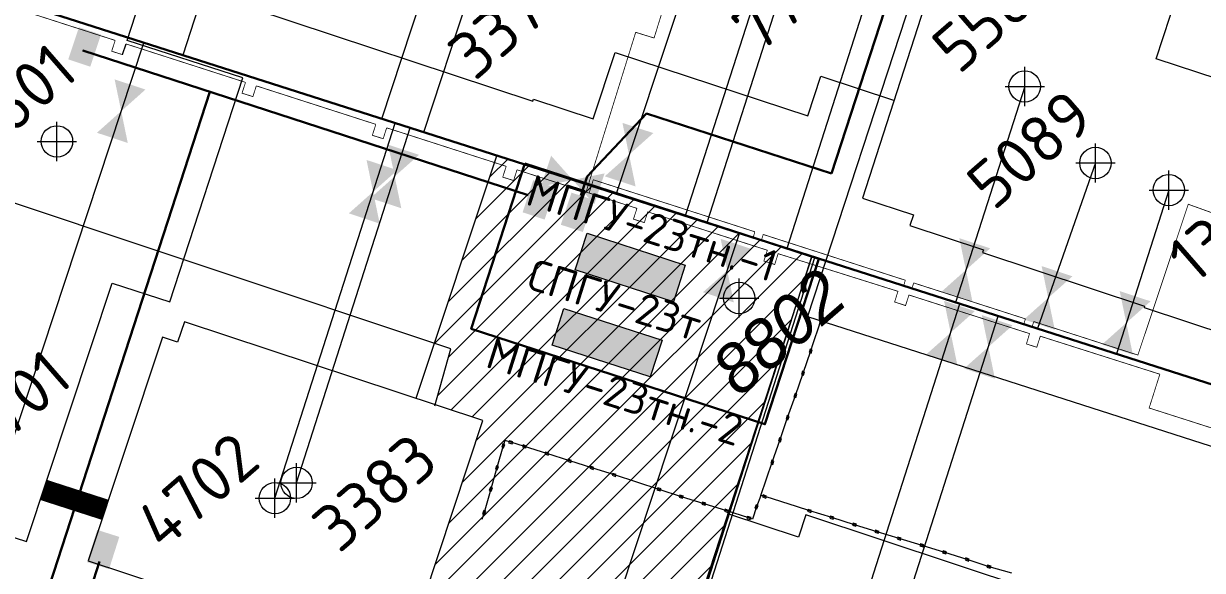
# Model space of a CAD drawing. Header units: millimetres. Extents: x 519 to 9564855, y -810 to 5021775.
# Drawn here: x 9539664.9 to 9539965.1, y 4997674.9 to 4997814.2 of the extents above; entities that cross this region are included whole.
import ezdxf

# ---------------------------------------------------------------- set-up
doc = ezdxf.new("R2010")
doc.units = ezdxf.units.MM
doc.header["$LTSCALE"] = 2
doc.header["$MEASUREMENT"] = 0
doc.header["$PDMODE"] = 2
doc.header["$PDSIZE"] = 5
doc.linetypes.add('1', pattern=[0])
for name, color, linetype, lineweight in [('200 скв. на 2010 год', 61, 'Continuous', 0), ('PPLINE_GAS', 4, 'GAS_LINE', 30), ('WELLS(drilled after 2000y)', 6, 'Continuous', 40), ('Скважины на 2024 год-125', 10, 'Continuous', 40), ('Электро', 1, 'Continuous', 30), ('Электроснаб', 1, 'Continuous', 18), ('Электроснабжене', 1, 'Continuous', 18)]:
    doc.layers.add(name, color=color, linetype=linetype, lineweight=lineweight)
for name, color, linetype in [('Existing roads', 41, 'Continuous'), ('Gaz', 4, 'Continuous'), ('new 100 wells', 131, 'Continuous'), ('OilColl&Flowlines', 3, 'Continuous'), ('Stage 12 wells.Text&Frame', 52, 'Continuous'), ('Stage8 wlls text', 7, 'Continuous'), ('vodovod', 5, 'Continuous'), ('Скважины  2018 года', 7, 'Continuous'), ('Скважины - Конфликты наземки', 92, 'Continuous'), ('Скважины 2019г.', 241, 'Continuous'), ('Скважины на 2013 год.', 21, '1'), ('утвержд. 2016', 40, 'Continuous')]:
    doc.layers.add(name, color=color, linetype=linetype)
doc.styles.add('92051501$0$STANDARD', font='simplex.shx')
doc.styles.add('Elect', font='isocpeur.ttf')
doc.styles.add('GeoApp', font='', dxfattribs={"height": 1})
doc.styles.get('GeoApp').set_extended_font_data('D431', italic=True)
doc.linetypes.add('GAS_LINE', pattern='A,0.5,-0.2,["G",92051501$0$STANDARD,S=0.1,R=0,X=-0.1,Y=-0.05],-0.05', length=0.75)
doc.linetypes.add('WTR_LINE', pattern='A,0.5,-0.2,["W",92051501$0$STANDARD,S=0.1,R=0,X=-0.1,Y=-0.05],-0.05', length=0.75)

msp = doc.modelspace()

# ---------------------------------------------------------------- hatches: boundary and pattern name
at = {"linetype": 'ByBlock', "lineweight": 0, "ltscale": 80}
for points in [[(9539833.34711, 4997752.51739), (9539808.3748, 4997760.78027), (9539805.3405, 4997751.44165), (9539830.35657, 4997743.31344)], [(9539827.46748, 4997733.39431), (9539802.49517, 4997741.65719), (9539799.46087, 4997732.31857), (9539824.47694, 4997724.19036)]]:
    msp.add_hatch(color=1, dxfattribs=at).paths.add_polyline_path(points)
at = {"layer": 'Existing roads', "lineweight": 0}
h = msp.add_hatch(color=256, dxfattribs=at)
edge = h.paths.add_edge_path(flags=16)
edge.add_line((9542915.00048, 4997805.77889), (9542915.82838, 4997805.50495))
edge = h.paths.add_edge_path(flags=16)
edge.add_line((9542915.0804, 4997806.02041), (9542916.50414, 4997805.54932))
edge = h.paths.add_edge_path(flags=17)
edge.add_line((9542915.16031, 4997806.26193), (9542916.96364, 4997805.66524))
edge = h.paths.add_edge_path(flags=17)
edge.add_line((9542915.24023, 4997806.50345), (9542917.32836, 4997805.81252))
edge = h.paths.add_edge_path(flags=17)
edge.add_line((9542915.32014, 4997806.74496), (9542917.63357, 4997805.97949))
edge = h.paths.add_edge_path(flags=17)
edge.add_line((9542915.40006, 4997806.98648), (9542917.89543, 4997806.16081))
edge = h.paths.add_edge_path(flags=17)
edge.add_line((9542915.47997, 4997807.228), (9542918.12293, 4997806.3535))
edge = h.paths.add_edge_path(flags=17)
edge.add_line((9542915.55988, 4997807.46952), (9542918.32156, 4997806.55573))
edge = h.paths.add_edge_path(flags=17)
edge.add_line((9542915.6398, 4997807.71104), (9542918.49494, 4997806.76633))
edge = h.paths.add_edge_path(flags=17)
edge.add_line((9542915.71971, 4997807.95256), (9542918.64549, 4997806.98447))
edge = h.paths.add_edge_path(flags=17)
edge.add_line((9542915.79963, 4997808.19408), (9542918.77483, 4997807.20964))
edge = h.paths.add_edge_path(flags=17)
edge.add_line((9542915.87954, 4997808.4356), (9542918.88401, 4997807.44147))
edge = h.paths.add_edge_path(flags=17)
edge.add_line((9542916.09053, 4997811.84928), (9542916.91843, 4997811.57535))
edge = h.paths.add_edge_path(flags=17)
edge.add_line((9542915.41477, 4997811.80492), (9542916.83851, 4997811.33383))
edge = h.paths.add_edge_path(flags=17)
edge.add_line((9542914.95527, 4997811.689), (9542916.7586, 4997811.09231))
edge = h.paths.add_edge_path(flags=16)
edge.add_line((9542914.59055, 4997811.54171), (9542916.67869, 4997810.85079))
edge = h.paths.add_edge_path(flags=17)
edge.add_line((9542914.28535, 4997811.37474), (9542916.59877, 4997810.60927))
edge = h.paths.add_edge_path(flags=16)
edge.add_line((9542914.02348, 4997811.19343), (9542916.51886, 4997810.36775))
edge = h.paths.add_edge_path(flags=16)
edge.add_line((9542913.79599, 4997811.00074), (9542916.43894, 4997810.12623))
edge = h.paths.add_edge_path(flags=16)
edge.add_line((9542913.59735, 4997810.7985), (9542916.35903, 4997809.88471))
edge = h.paths.add_edge_path(flags=17)
edge.add_line((9542913.42397, 4997810.58791), (9542916.27911, 4997809.64319))
edge = h.paths.add_edge_path(flags=17)
edge.add_line((9542913.27342, 4997810.36976), (9542916.1992, 4997809.40167))
edge = h.paths.add_edge_path(flags=17)
edge.add_line((9542913.14408, 4997810.1446), (9542916.11928, 4997809.16016))
edge = h.paths.add_edge_path(flags=17)
edge.add_line((9542913.0349, 4997809.91276), (9542916.03937, 4997808.91864))
edge = h.paths.add_edge_path(flags=16)
edge.add_line((9542912.9453, 4997809.67445), (9542918.97361, 4997807.67979))
edge = h.paths.add_edge_path(flags=0)
edge.add_line((9542912.9453, 4997809.67445), (9542918.97361, 4997807.67979))
edge = h.paths.add_edge_path(flags=17)
edge.add_line((9542916.95679, 4997811.69128), (9542914.96213, 4997805.66296))
edge = h.paths.add_edge_path()
edge.add_arc((9542915.95946, 4997808.67712), 3.17487, 0, 360)
h.paths.add_polyline_path([(9541621.30331, 4998240.21534), (9541619.40682, 4998234.52294), (9541668.34915, 4998218.3288), (9541670.24564, 4998224.02121)])
edge = h.paths.add_edge_path()
edge.add_line((9541543.45632, 4998259.65358), (9541545.35281, 4998265.34598))
edge.add_line((9541545.35281, 4998265.34598), (9539882.1273, 4998815.67717))
edge.add_arc((9539884.64036, 4998823.2722), 8, 161.691556, 251.691556, ccw=False)
edge.add_line((9539877.04533, 4998825.78526), (9539870.13442, 4998804.89892))
edge.add_arc((9539877.72945, 4998802.38586), 8, 71.691556, 161.691556, ccw=False)
edge.add_line((9539880.24251, 4998809.9809), (9541543.45632, 4998259.65358))
h.paths.add_polyline_path([(9542731.24197, 4997866.63683), (9542733.13846, 4997872.32923), (9541746.19614, 4998198.89057), (9541744.29964, 4998193.19816)])
edge = h.paths.add_edge_path()
edge.add_line((9542910.0184, 4997814.64503), (9542909.36398, 4997812.66899))
edge.add_line((9542909.36398, 4997812.66899), (9542916.00503, 4997810.46964))
edge.add_arc((9542908.97287, 4997822.57537), 14, 300.1520949, 341.6915561)
edge.add_line((9542922.26418, 4997818.17752), (9542982.04609, 4997998.85197))
edge.add_arc((9542983.94484, 4997998.22371), 2, 71.691556, 161.6915561, ccw=False)
edge.add_line((9542984.57311, 4998000.12246), (9542975.07709, 4998003.26452))
edge.add_arc((9542974.44884, 4998001.36581), 1.99996, -18.3072492, 71.6915562, ccw=False)
edge.add_line((9542976.34757, 4998000.73759), (9542916.56564, 4997820.06306))
edge.add_arc((9542908.97061, 4997822.57612), 8, 277.5258796, 341.691556, ccw=False)
h.paths.add_polyline_path([(9542831.9304, 4997833.32085), (9542833.8167, 4997839.01663), (9542809.08896, 4997847.19859), (9542807.19247, 4997841.50618)])
at = {"layer": 'утвержд. 2016', "linetype": 'ByBlock', "lineweight": 0, "ltscale": 40, "true_color": 0x000000}
h = msp.add_hatch(dxfattribs=at)
h.set_pattern_fill('ANSI31', color=18, scale=40)
h.set_pattern_definition([(45, (0, 0), (-3.535533906, 3.535533906), [])])
h.paths.add_polyline_path([(9539769.49266, 4997732.73118), (9539773.668, 4997731.337), (9539769.67726, 4997717.13955), (9539781.81798, 4997713.12241), (9539762.96255, 4997656.13701), (9539759.07825, 4997657.42226), (9539757.4179, 4997652.40431), (9539806.22829, 4997636.9346), (9539825.72599, 4997695.86106), (9539815.73661, 4997699.09204), (9539815.63847, 4997698.82803), (9539814.78241, 4997699.12627), (9539814.87122, 4997699.36882), (9539810.01449, 4997700.9074), (9539809.91547, 4997700.64103), (9539809.05941, 4997700.93927), (9539809.14797, 4997701.18116), (9539804.36469, 4997702.68895), (9539804.26547, 4997702.42203), (9539803.40941, 4997702.72027), (9539803.49808, 4997702.96246), (9539798.5406, 4997704.5287), (9539798.44147, 4997704.26203), (9539797.58541, 4997704.56027), (9539797.67515, 4997704.80537), (9539792.88069, 4997706.35325), (9539792.78247, 4997706.08903), (9539791.92641, 4997706.38727), (9539792.01273, 4997706.62303), (9539789.36561, 4997707.41912), (9539789.26447, 4997707.14703), (9539788.40841, 4997707.44527), (9539788.49731, 4997707.68807), (9539787.442, 4997708.023), (9539787.16019, 4997707.07987), (9539787.43297, 4997706.97847), (9539787.13473, 4997706.12241), (9539786.90439, 4997706.20674), (9539785.54731, 4997701.49531), (9539785.82397, 4997701.39247), (9539785.52573, 4997700.53641), (9539785.2962, 4997700.62045), (9539783.97963, 4997696.01957), (9539784.25697, 4997695.91647), (9539783.95873, 4997695.06041), (9539783.7306, 4997695.14394), (9539782.30245, 4997690.096), (9539782.58097, 4997689.99247), (9539782.28273, 4997689.13641), (9539781.78347, 4997689.3192), (9539782.07752, 4997690.17961), (9539782.30245, 4997690.096), (9539783.7306, 4997695.14394), (9539783.45947, 4997695.2432), (9539783.75352, 4997696.10361), (9539783.97963, 4997696.01957), (9539785.2962, 4997700.62045), (9539785.02647, 4997700.7192), (9539785.32052, 4997701.57961), (9539785.54731, 4997701.49531), (9539786.90439, 4997706.20674), (9539786.63547, 4997706.3052), (9539786.92952, 4997707.16561), (9539787.16019, 4997707.07987), (9539787.442, 4997708.023), (9539788.49731, 4997707.68807), (9539788.5912, 4997707.94453), (9539789.45161, 4997707.65048), (9539789.36561, 4997707.41912), (9539792.01273, 4997706.62303), (9539792.1092, 4997706.88653), (9539792.96961, 4997706.59248), (9539792.88069, 4997706.35325), (9539797.67515, 4997704.80537), (9539797.7682, 4997705.05953), (9539798.62861, 4997704.76548), (9539798.5406, 4997704.5287), (9539803.49808, 4997702.96246), (9539803.5922, 4997703.21953), (9539804.45261, 4997702.92548), (9539804.36469, 4997702.68895), (9539809.14797, 4997701.18116), (9539809.2422, 4997701.43853), (9539810.10261, 4997701.14448), (9539810.01449, 4997700.9074), (9539814.87122, 4997699.36882), (9539814.9652, 4997699.62553), (9539815.82561, 4997699.33148), (9539815.73661, 4997699.09204), (9539825.72599, 4997695.86106), (9539847.20344, 4997760.77078), (9539804.72297, 4997774.37209), (9539785.43958, 4997780.54663)])
h.paths.add_polyline_path([(9539825.72599, 4997695.86106), (9539826.26224, 4997695.68762), (9539826.3552, 4997695.94153), (9539827.21561, 4997695.64748), (9539827.12613, 4997695.40675), (9539831.9398, 4997693.83215), (9539832.0322, 4997694.08453), (9539832.89261, 4997693.79048), (9539832.80518, 4997693.55527), (9539837.6834, 4997692.0356), (9539837.7782, 4997692.29453), (9539838.63861, 4997692.00048), (9539838.55051, 4997691.76346), (9539843.44819, 4997690.21275), (9539843.5422, 4997690.46953), (9539844.40261, 4997690.17548), (9539844.31433, 4997689.93797), (9539844.38617, 4997689.91512), (9539865.56342, 4997754.89231), (9539847.20344, 4997760.77078)])
h.paths.add_polyline_path([(9539806.22829, 4997636.9346), (9539825.16301, 4997630.93353), (9539825.59921, 4997632.27191), (9539825.58202, 4997632.27759), (9539826.85118, 4997636.11328), (9539844.38617, 4997689.91512), (9539844.31433, 4997689.93797), (9539844.21547, 4997689.67203), (9539843.35941, 4997689.97027), (9539843.44819, 4997690.21275), (9539838.55051, 4997691.76346), (9539838.45147, 4997691.49703), (9539837.59541, 4997691.79527), (9539837.6834, 4997692.0356), (9539832.80518, 4997693.55527), (9539832.70547, 4997693.28703), (9539831.84941, 4997693.58527), (9539831.9398, 4997693.83215), (9539827.12613, 4997695.40675), (9539827.02847, 4997695.14403), (9539826.17241, 4997695.44227), (9539826.26224, 4997695.68762), (9539825.72599, 4997695.86106)])
at = {"layer": 'Электро'}
for points in [[(9539676.28487, 4997805.08933), (9539681.89711, 4997803.23234), (9539684.60434, 4997811.4142), (9539678.9921, 4997813.27118)], [(9539791.95766, 4997766.13445), (9539797.56989, 4997764.27746), (9539800.27712, 4997772.45932), (9539794.66489, 4997774.31631)], [(9539801.69719, 4997762.96988), (9539807.30942, 4997761.1129), (9539810.01665, 4997769.29476), (9539804.40442, 4997771.15174)], [(9539681.03131, 4997677.01803), (9539686.66343, 4997675.22226), (9539689.2814, 4997683.43312), (9539683.64928, 4997685.22888)]]:
    msp.add_hatch(color=256, dxfattribs=at).paths.add_polyline_path(points)
at = {"layer": 'Электроснаб', "lineweight": 0}
for points in [[(9539676.28487, 4997805.08933), (9539681.89711, 4997803.23234), (9539684.60434, 4997811.4142), (9539678.9921, 4997813.27118)], [(9539791.95766, 4997766.13445), (9539797.56989, 4997764.27746), (9539800.27712, 4997772.45932), (9539794.66489, 4997774.31631)], [(9539801.69719, 4997762.96988), (9539807.30942, 4997761.1129), (9539810.01665, 4997769.29476), (9539804.40442, 4997771.15174)], [(9539681.03131, 4997677.01803), (9539686.66343, 4997675.22226), (9539689.2814, 4997683.43312), (9539683.64928, 4997685.22888)]]:
    msp.add_hatch(color=1, dxfattribs=at).paths.add_polyline_path(points)
at = {"layer": 'Электроснабжене', "lineweight": 0}
for points in [[(9539676.28487, 4997805.08933), (9539681.89711, 4997803.23234), (9539684.60434, 4997811.4142), (9539678.9921, 4997813.27118)], [(9539791.95766, 4997766.13445), (9539797.56989, 4997764.27746), (9539800.27712, 4997772.45932), (9539794.66489, 4997774.31631)], [(9539801.69719, 4997762.96988), (9539807.30942, 4997761.1129), (9539810.01665, 4997769.29476), (9539804.40442, 4997771.15174)], [(9539681.03131, 4997677.01803), (9539686.66343, 4997675.22226), (9539689.2814, 4997683.43312), (9539683.64928, 4997685.22888)]]:
    msp.add_hatch(color=1, dxfattribs=at).paths.add_polyline_path(points)

# ---------------------------------------------------------------- linework, layer by layer
at = {"color": 0, "linetype": 'ByBlock', "lineweight": 0, "ltscale": 80}
for points in [[(9539808.3748, 4997760.78027), (9539833.39087, 4997752.65206), (9539830.35657, 4997743.31344), (9539805.3405, 4997751.44165)], [(9539802.49517, 4997741.65719), (9539827.51124, 4997733.52898), (9539824.47694, 4997724.19036), (9539799.46087, 4997732.31857)]]:
    msp.add_lwpolyline(points, close=True, dxfattribs=at)
at = {"lineweight": 0}
for points, elevation in [([(9539865.71797, 4997731.10747), (9539865.21452, 4997731.29461), (9539864.92047, 4997730.4342), (9539865.41973, 4997730.25141), (9539865.71797, 4997731.10747)], -0.621), ([(9539863.76697, 4997725.48647), (9539863.26352, 4997725.67361), (9539862.96947, 4997724.8132), (9539863.46873, 4997724.63041), (9539863.76697, 4997725.48647)], -0.618), ([(9539861.82497, 4997719.79947), (9539861.32152, 4997719.98661), (9539861.02747, 4997719.1262), (9539861.52673, 4997718.94341), (9539861.82497, 4997719.79947)], -0.616), ([(9539859.82397, 4997714.14947), (9539859.32052, 4997714.33661), (9539859.02647, 4997713.4762), (9539859.52573, 4997713.29341), (9539859.82397, 4997714.14947)], -0.615), ([(9539787.43297, 4997706.97847), (9539786.92952, 4997707.16561), (9539786.63547, 4997706.3052), (9539787.13473, 4997706.12241), (9539787.43297, 4997706.97847)], -0.567), ([(9539789.26447, 4997707.14703), (9539789.45161, 4997707.65048), (9539788.5912, 4997707.94453), (9539788.40841, 4997707.44527), (9539789.26447, 4997707.14703)], -0.567), ([(9539792.78247, 4997706.08903), (9539792.96961, 4997706.59248), (9539792.1092, 4997706.88653), (9539791.92641, 4997706.38727), (9539792.78247, 4997706.08903)], -0.567), ([(9539857.89697, 4997708.50947), (9539857.39352, 4997708.69661), (9539857.09947, 4997707.8362), (9539857.59873, 4997707.65341), (9539857.89697, 4997708.50947)], -0.618), ([(9539798.44147, 4997704.26203), (9539798.62861, 4997704.76548), (9539797.7682, 4997705.05953), (9539797.58541, 4997704.56027), (9539798.44147, 4997704.26203)], -0.567), ([(9539785.82397, 4997701.39247), (9539785.32052, 4997701.57961), (9539785.02647, 4997700.7192), (9539785.52573, 4997700.53641), (9539785.82397, 4997701.39247)], -0.567), ([(9539804.26547, 4997702.42203), (9539804.45261, 4997702.92548), (9539803.5922, 4997703.21953), (9539803.40941, 4997702.72027), (9539804.26547, 4997702.42203)], -0.567), ([(9539809.91547, 4997700.64103), (9539810.10261, 4997701.14448), (9539809.2422, 4997701.43853), (9539809.05941, 4997700.93927), (9539809.91547, 4997700.64103)], -0.566), ([(9539855.93497, 4997702.77247), (9539855.43152, 4997702.95961), (9539855.13747, 4997702.0992), (9539855.63673, 4997701.91641), (9539855.93497, 4997702.77247)], -0.636), ([(9539815.63847, 4997698.82803), (9539815.82561, 4997699.33148), (9539814.9652, 4997699.62553), (9539814.78241, 4997699.12627), (9539815.63847, 4997698.82803)], -0.563), ([(9539784.25697, 4997695.91647), (9539783.75352, 4997696.10361), (9539783.45947, 4997695.2432), (9539783.95873, 4997695.06041), (9539784.25697, 4997695.91647)], -0.567), ([(9539827.02847, 4997695.14403), (9539827.21561, 4997695.64748), (9539826.3552, 4997695.94153), (9539826.17241, 4997695.44227), (9539827.02847, 4997695.14403)], -0.567), ([(9539832.70547, 4997693.28703), (9539832.89261, 4997693.79048), (9539832.0322, 4997694.08453), (9539831.84941, 4997693.58527), (9539832.70547, 4997693.28703)], -0.52), ([(9539838.45147, 4997691.49703), (9539838.63861, 4997692.00048), (9539837.7782, 4997692.29453), (9539837.59541, 4997691.79527), (9539838.45147, 4997691.49703)], -0.53), ([(9539853.85647, 4997693.34003), (9539854.04361, 4997693.84348), (9539853.1832, 4997694.13753), (9539853.00041, 4997693.63827), (9539853.85647, 4997693.34003)], -0.556), ([(9539782.58097, 4997689.99247), (9539782.07752, 4997690.17961), (9539781.78347, 4997689.3192), (9539782.28273, 4997689.13641), (9539782.58097, 4997689.99247)], -0.567), ([(9539844.21547, 4997689.67203), (9539844.40261, 4997690.17548), (9539843.5422, 4997690.46953), (9539843.35941, 4997689.97027), (9539844.21547, 4997689.67203)], -0.518), ([(9539851.91997, 4997691.41247), (9539851.41652, 4997691.59961), (9539851.12247, 4997690.7392), (9539851.62173, 4997690.55641), (9539851.91997, 4997691.41247)], -0.522), ([(9539865.37047, 4997689.65803), (9539865.55761, 4997690.16148), (9539864.6972, 4997690.45553), (9539864.51441, 4997689.95627), (9539865.37047, 4997689.65803)], -0.515), ([(9539849.93247, 4997687.86603), (9539850.11961, 4997688.36948), (9539849.2592, 4997688.66353), (9539849.07641, 4997688.16427), (9539849.93247, 4997687.86603)], -0.507), ([(9539871.00647, 4997687.95003), (9539871.19361, 4997688.45348), (9539870.3332, 4997688.74753), (9539870.15041, 4997688.24827), (9539871.00647, 4997687.95003)], -0.545), ([(9539876.80347, 4997686.15303), (9539876.99061, 4997686.65648), (9539876.1302, 4997686.95053), (9539875.94741, 4997686.45127), (9539876.80347, 4997686.15303)], -0.543), ([(9539882.52747, 4997684.34703), (9539882.71461, 4997684.85048), (9539881.8542, 4997685.14453), (9539881.67141, 4997684.64527), (9539882.52747, 4997684.34703)], -0.534), ([(9539888.17347, 4997682.61403), (9539888.36061, 4997683.11748), (9539887.5002, 4997683.41153), (9539887.31741, 4997682.91227), (9539888.17347, 4997682.61403)], -0.513), ([(9539893.96847, 4997680.87203), (9539894.15561, 4997681.37548), (9539893.2952, 4997681.66953), (9539893.11241, 4997681.17027), (9539893.96847, 4997680.87203)], -0.519), ([(9539899.72347, 4997679.08803), (9539899.91061, 4997679.59148), (9539899.0502, 4997679.88553), (9539898.86741, 4997679.38627), (9539899.72347, 4997679.08803)], -0.521), ([(9539905.48147, 4997677.29103), (9539905.66861, 4997677.79448), (9539904.8082, 4997678.08853), (9539904.62541, 4997677.58927), (9539905.48147, 4997677.29103)], -0.518), ([(9539911.04047, 4997675.45503), (9539911.22761, 4997675.95848), (9539910.3672, 4997676.25253), (9539910.18441, 4997675.75327), (9539911.04047, 4997675.45503)], -0.51)]:
    msp.add_lwpolyline(points, dxfattribs=dict(at, elevation=elevation))
at = {"layer": '200 скв. на 2010 год', "color": 0, "linetype": 'ByBlock', "lineweight": 0}
for points in [[(9539794.73751, 4997794.9747), (9539809.96255, 4997789.93701), (9539815.52797, 4997806.86149)], [(9539759.07825, 4997657.42226), (9539762.96255, 4997656.13701), (9539781.81798, 4997713.12241), (9539705.83745, 4997738.26299), (9539704.12175, 4997733.07774)], [(9539862.19169, 4997683.38873), (9539844.43745, 4997689.26299), (9539825.58202, 4997632.27759), (9539834.93985, 4997629.18126)]]:
    msp.add_lwpolyline(points, dxfattribs=at)
msp.add_circle((9539734.4, 4997697.2), 4, dxfattribs=at)
msp.add_point((9539734.4, 4997697.2), dxfattribs=at)
at = {"layer": 'Existing roads', "color": 3, "linetype": 'ByBlock', "lineweight": 0, "ltscale": 80}
for p, q in [((9539728.9, 4997693.3), (9539759.49626, 4997788.85367)), ((9539734.4, 4997697.2), (9539763.35214, 4997787.61902)), ((9539873, 4997648.2), (9539903.29463, 4997742.81161)), ((9539881.3, 4997640.5), (9539913.05901, 4997739.68526))]:
    msp.add_line(p, q, dxfattribs=at)
at = {"layer": 'Existing roads', "lineweight": 0, "const_width": 5.4, "flags": 128}
msp.add_lwpolyline([(9539670.0021, 4997695.40505), (9539685.67298, 4997690.34585)], dxfattribs=at)
at = {"layer": 'Gaz', "linetype": 'GAS_LINE', "lineweight": 0, "ltscale": 5}
for points, elevation in [([(9539916.557, 4997674.159), (9539910.743, 4997675.847), (9539905.184, 4997677.683), (9539899.426, 4997679.48), (9539893.671, 4997681.264), (9539887.876, 4997683.006), (9539882.23, 4997684.739), (9539876.506, 4997686.545), (9539870.709, 4997688.342), (9539865.073, 4997690.05), (9539861.732, 4997691.178), (9539853.969, 4997693.631), (9539853.559, 4997693.732), (9539852.601, 4997693.991), (9539855.543, 4997702.475), (9539857.505, 4997708.212), (9539859.432, 4997713.852), (9539861.433, 4997719.502), (9539863.375, 4997725.189), (9539865.326, 4997730.81), (9539865.972, 4997732.751), (9539867.517, 4997737.437), (9539867.84036, 4997738.52839)], -0.782), ([(9539852.601, 4997693.991), (9539851.528, 4997691.115), (9539850.518, 4997687.963), (9539849.59737, 4997688.258), (9539843.918, 4997690.064), (9539838.154, 4997691.889), (9539832.408, 4997693.679), (9539826.731, 4997695.536), (9539815.341, 4997699.22), (9539809.618, 4997701.033), (9539803.968, 4997702.814), (9539798.144, 4997704.654), (9539792.485, 4997706.481), (9539788.967, 4997707.539), (9539787.442, 4997708.023), (9539787.041, 4997706.681), (9539785.432, 4997701.095), (9539783.865, 4997695.619), (9539782.189, 4997689.695), (9539781.546, 4997687.834)], -0.37)]:
    msp.add_lwpolyline(points, dxfattribs=dict(at, elevation=elevation))
at = {"layer": 'new 100 wells', "color": 0, "linetype": 'ByBlock', "lineweight": 0}
for points in [[(9539735.8596, 4997856.3921), (9539723.18202, 4997818.07759), (9539794.56647, 4997794.45777), (9539794.73751, 4997794.9747)], [(9539815.52797, 4997806.86149), (9539864.56255, 4997790.73701), (9539867.90734, 4997800.84575)], [(9539969.05428, 4997800.03686), (9539953.23916, 4997805.26979)], [(9539909.31425, 4997756.57944), (9539909.08202, 4997755.8776), (9539950.30154, 4997742.2388)]]:
    msp.add_lwpolyline(points, dxfattribs=at)
msp.add_circle((9539956.5, 4997771.8), 4, dxfattribs=at)
msp.add_point((9539956.5, 4997771.8), dxfattribs=at)
at = {"layer": 'OilColl&Flowlines', "lineweight": 30}
for p, q in [((9539804.72297, 4997774.37209), (9539537.64941, 4997859.88896)), ((9540066.36101, 4997690.60131, 2), (9539804.72297, 4997774.37209, 2))]:
    msp.add_line(p, q, dxfattribs=at)
at = {"layer": 'OilColl&Flowlines', "color": 3, "linetype": 'ByBlock', "lineweight": 0, "ltscale": 5}
for p, q in [((9539756.12333, 4997789.93368), (9539770.6, 4997834)), ((9539766.79027, 4997786.51813), (9539781.4, 4997831)), ((9539790.82799, 4997521.47404), (9539865.56342, 4997754.89231)), ((9539788.79538, 4997512.43134), (9539866.34587, 4997754.64179))]:
    msp.add_line(p, q, dxfattribs=at)
at = {"layer": 'OilColl&Flowlines', "lineweight": 0}
for p, q in [((9539836, 4997831.8), (9539815.76236, 4997770.83728)), ((9539937.82, 4997778.7), (9539923.0365, 4997736.49069)), ((9539956.5, 4997771.8), (9539943.13441, 4997730.05578))]:
    msp.add_line(p, q, dxfattribs=at)
at = {"layer": 'OilColl&Flowlines', "color": 3, "lineweight": 0}
for p, q in [((9539616.8, 4997571.4), (9539695.52873, 4997809.33605)), ((9539759, 4997494.2), (9539847.20317, 4997760.76995))]:
    msp.add_line(p, q, dxfattribs=at)
for points in [[(9539695.94123, 4997797.40984), (9539689.7612, 4997791.90528), (9539688.08412, 4997800.00962)], [(9539691.43828, 4997783.80094), (9539683.58118, 4997786.40071), (9539689.7612, 4997791.90528)], [(9539765.57763, 4997780.77339), (9539759.39761, 4997775.26882), (9539757.72053, 4997783.37316)], [(9539760.07763, 4997776.87339), (9539753.89761, 4997771.36882), (9539752.22053, 4997779.47316)], [(9539761.07469, 4997767.16448), (9539753.21759, 4997769.76425), (9539759.39761, 4997775.26882)], [(9539755.57469, 4997763.26448), (9539747.71759, 4997765.86425), (9539753.89761, 4997771.36882)], [(9539850.24365, 4997756.78612), (9539844.06363, 4997751.28156), (9539842.38655, 4997759.3859)], [(9539845.74071, 4997743.17722), (9539837.88361, 4997745.77699), (9539844.06363, 4997751.28156)], [(9539907.12255, 4997740.97049), (9539900.94252, 4997735.46592), (9539899.26544, 4997743.57026)], [(9539916.72499, 4997737.33814), (9539910.54497, 4997731.83358), (9539908.86789, 4997739.93792)], [(9539902.61961, 4997727.36158), (9539894.7625, 4997729.96136), (9539900.94252, 4997735.46592)], [(9539912.22205, 4997723.72924), (9539904.36495, 4997726.32901), (9539910.54497, 4997731.83358)]]:
    msp.add_solid(points, dxfattribs=at)
at = {"layer": 'OilColl&Flowlines', "lineweight": 0}
for points in [[(9539825.2431, 4997786.31735), (9539819.06308, 4997780.81278), (9539817.38599, 4997788.91712)], [(9539796.61863, 4997772.69501), (9539804.72297, 4997774.37209), (9539799.2184, 4997780.55212)], [(9539820.74016, 4997772.70844), (9539812.88305, 4997775.30822), (9539819.06308, 4997780.81278)], [(9539810.22753, 4997768.19207), (9539804.72297, 4997774.37209), (9539812.82731, 4997776.04918)], [(9539911.00994, 4997756.94907), (9539904.82991, 4997751.4445), (9539903.15283, 4997759.54884)], [(9539931.96117, 4997749.83167), (9539925.78115, 4997744.32711), (9539924.10406, 4997752.43145)], [(9539906.50699, 4997743.34016), (9539898.64989, 4997745.93994), (9539904.82991, 4997751.4445)], [(9539951.84539, 4997743.46518), (9539945.66537, 4997737.96061), (9539943.98828, 4997746.06495)], [(9539927.45823, 4997736.22277), (9539919.60112, 4997738.82254), (9539925.78115, 4997744.32711)], [(9539947.34245, 4997729.85627), (9539939.48534, 4997732.45605), (9539945.66537, 4997737.96061)]]:
    msp.add_solid(points, dxfattribs=at)
at = {"layer": 'PPLINE_GAS', "color": 4, "linetype": 'GAS_LINE', "lineweight": 0, "ltscale": 15}
for p, q in [((9539917.94, 4997903.32), (9539864.48, 4997739.61)), ((9539864.48, 4997739.61), (9540674.05, 4997479.03))]:
    msp.add_line(p, q, dxfattribs=at)
at = {"layer": 'Stage 12 wells.Text&Frame', "color": 0, "linetype": 'ByBlock', "lineweight": 0}
for points in [[(9539891.47077, 4997765.4636), (9539890.58202, 4997762.77759), (9539909.31425, 4997756.57944)], [(9539659.90169, 4997684.14573), (9539665.64955, 4997682.25064), (9539687.4364, 4997748.09543)], [(9539704.12175, 4997733.07774), (9539700.23745, 4997734.36299), (9539681.38202, 4997677.37759), (9539757.36255, 4997652.23701), (9539759.07825, 4997657.42226)]]:
    msp.add_lwpolyline(points, dxfattribs=at)
for centre in [(9539937.82, 4997778.7), (9539728.9, 4997693.3)]:
    msp.add_circle(centre, 4, dxfattribs=at)
for p in [(9539937.82, 4997778.7), (9539728.9, 4997693.3)]:
    msp.add_point(p, dxfattribs=at)
at = {"layer": 'Stage8 wlls text', "color": 0, "linetype": 'ByBlock', "lineweight": 0}
msp.add_lwpolyline([(9539950.30154, 4997742.2388), (9539950.18202, 4997741.87759), (9540026.16255, 4997716.73701), (9540026.98486, 4997719.22224)], dxfattribs=at)
at = {"layer": 'vodovod', "linetype": 'WTR_LINE', "lineweight": 0, "ltscale": 20, "elevation": 0.197}
msp.add_lwpolyline([(9539769.579, 4997716.79), (9539773.668, 4997731.337), (9539521.375, 4997815.58), (9539357.466, 4997292.319), (9539358.476, 4997289.972), (9540019.055, 4997077.635), (9540020.063, 4997074.757), (9539989.584, 4996980.034), (9539950.709, 4996854.164), (9539963.098, 4996849.582), (9539963.098, 4996849.582)], dxfattribs=at)
at = {"layer": 'WELLS(drilled after 2000y)', "linetype": 'ByBlock', "lineweight": 0, "ltscale": 50, "const_width": 0.2}
for points in [[(9539808.1175, 4997771.3005), (9539820.754, 4997811.993), (9539825.43167, 4997810.53853), (9539829.604, 4997823.957), (9539828.207, 4997824.621), (9539829.712, 4997829.752)], [(9539688.22107, 4997809.92735), (9539666.27769, 4997816.99681)], [(9539688.21877, 4997809.9202), (9539687.33654, 4997807.17406), (9539690.10564, 4997806.30356), (9539690.96674, 4997809.04278)], [(9539721.40999, 4997799.23492), (9539690.96674, 4997809.04278)], [(9539721.40769, 4997799.22777), (9539720.52546, 4997796.48163), (9539723.29456, 4997795.61114), (9539724.15566, 4997798.35036)], [(9539754.59888, 4997788.54251), (9539724.15566, 4997798.35036)], [(9539754.58473, 4997788.49847), (9539753.7025, 4997785.75233), (9539756.4716, 4997784.88184), (9539757.3327, 4997787.62106)], [(9539787.78815, 4997777.84998), (9539757.34431, 4997787.65802)], [(9539787.78585, 4997777.84283), (9539786.90362, 4997775.09669), (9539789.67272, 4997774.22619), (9539790.53382, 4997776.96541)], [(9539808.1175, 4997771.3005), (9539790.53382, 4997776.96541)], [(9539808.9012, 4997771.04873), (9539809.95567, 4997774.42301), (9539851.09592, 4997761.17205)], [(9539808.1175, 4997771.3005), (9539821.07221, 4997767.13866)], [(9539821.07064, 4997767.13377), (9539820.18841, 4997764.38763), (9539822.95751, 4997763.51714), (9539823.81861, 4997766.25635)], [(9539922.10997, 4997738.29895), (9539948.61671, 4997729.76133), (9539961.44234, 4997768.18974), (9539991.57485, 4997757.32491)], [(9539823.81861, 4997766.25635), (9539854.27009, 4997756.47349), (9539853.38786, 4997753.72735), (9539856.1515, 4997752.8395), (9539857.01805, 4997755.59607), (9539887.53086, 4997746.00409), (9539886.6775, 4997743.2895), (9539889.4675, 4997742.3755), (9539890.33266, 4997745.07328), (9539921.02536, 4997735.23039), (9539920.24754, 4997732.5932), (9539922.87673, 4997731.75664), (9539923.77195, 4997734.57018), (9539954.2125, 4997724.8845)], [(9539851.08255, 4997761.12697), (9539850.68439, 4997759.78496), (9539852.79757, 4997759.11547), (9539853.22812, 4997760.48507)], [(9539853.22818, 4997760.48526), (9539889.40814, 4997748.83197)], [(9539889.40814, 4997748.83197), (9539889.00998, 4997747.48996), (9539891.12317, 4997746.82046), (9539891.55371, 4997748.19007)], [(9539891.53968, 4997748.14542), (9539919.97844, 4997738.9855)], [(9539919.97844, 4997738.9855), (9539919.58028, 4997737.6435), (9539921.69346, 4997736.974), (9539922.12401, 4997738.34361)]]:
    msp.add_lwpolyline(points, dxfattribs=at)
at = {"layer": 'WELLS(drilled after 2000y)', "color": 6, "lineweight": 0, "const_width": 0.2}
msp.add_lwpolyline([(9539954.2125, 4997724.8845), (9539951.486, 4997716.278), (9539978.105, 4997707.755)], dxfattribs=at)
at = {"layer": 'Скважины  2018 года', "color": 0, "linetype": 'ByBlock', "lineweight": 0}
for points in [[(9539691.28529, 4997809.93258), (9539695.63036, 4997823.35102)], [(9539690.10975, 4997806.30227), (9539690.99429, 4997809.0339)], [(9539867.90734, 4997800.84575), (9539886.63803, 4997794.63805), (9539886.63803, 4997794.63805)], [(9539919.21208, 4997607.53281), (9539921.09433, 4997606.90813), (9539939.99344, 4997663.85392), (9539864.06571, 4997689.05274), (9539862.19169, 4997683.38873)]]:
    msp.add_lwpolyline(points, dxfattribs=at)
at = {"layer": 'Скважины - Конфликты наземки', "linetype": 'ByBlock', "lineweight": 0}
msp.add_circle((9539847.1, 4997744.3), 4, dxfattribs=at)
at = {"layer": 'Скважины - Конфликты наземки', "linetype": 'ByBlock', "lineweight": 0, "ltscale": 80}
msp.add_point((9539847.1, 4997744.3), dxfattribs=at)
at = {"layer": 'Скважины 2019г.', "color": 3, "linetype": 'ByBlock', "lineweight": 0, "ltscale": 50}
msp.add_line((9539732, 4997889.1), (9539705.44311, 4997806.16147), dxfattribs=at)
at = {"layer": 'Скважины 2019г.', "color": 3, "lineweight": 0, "ltscale": 50}
for p, q in [((9539865.84305, 4997847.64655), (9539838.88066, 4997763.43596)), ((9539856.2, 4997836.2), (9539833.33678, 4997765.21058, 2))]:
    msp.add_line(p, q, dxfattribs=at)
at = {"layer": 'Скважины на 2013 год.', "color": 3, "linetype": 'ByBlock', "lineweight": 0, "ltscale": 5}
for p, q in [((9539920.77142, 4997949.12288), (9539859.22711, 4997756.92106)), ((9539919.8, 4997798.2), (9539902.1801, 4997743.16845))]:
    msp.add_line(p, q, dxfattribs=at)
at = {"layer": 'Скважины на 2013 год.', "color": 0, "linetype": 'ByBlock', "lineweight": 0, "ltscale": 200}
msp.add_lwpolyline([(9539953.23916, 4997805.26979), (9539960.3771, 4997827.10259), (9539903.03987, 4997845.8456), (9539878.48759, 4997769.70828), (9539891.47077, 4997765.4636)], dxfattribs=at)
msp.add_circle((9539919.8, 4997798.2), 4, dxfattribs=at)
at = {"layer": 'Скважины на 2013 год.', "color": 0, "linetype": 'ByBlock', "lineweight": 0}
msp.add_point((9539919.8, 4997798.2), dxfattribs=at)
at = {"layer": 'Скважины на 2024 год-125', "color": 0, "linetype": 'ByBlock', "lineweight": 0}
msp.add_lwpolyline([(9539687.4364, 4997748.09543), (9539702.17175, 4997743.30762), (9539720.71277, 4997800.37102), (9539691.28529, 4997809.93258)], dxfattribs=at)
msp.add_circle((9539673.4, 4997784.2), 4, dxfattribs=at)
msp.add_point((9539673.4, 4997784.2), dxfattribs=at)
at = {"layer": 'утвержд. 2016', "color": 18, "linetype": 'ByBlock', "lineweight": 0, "ltscale": 40, "true_color": 0x000000}
msp.add_lwpolyline([(9539764.82785, 4997718.74413), (9539785.43958, 4997780.54663), (9539865.56354, 4997754.89269), (9539825.16301, 4997630.93353), (9539744.10957, 4997656.62218)], dxfattribs=at)
at = {"layer": 'Электро'}
for p, q in [((9539898.17436, 4997860.85339, 0), (9539870.61673, 4997776.03975, 0)), ((9539793.36495, 4997770.4885), (9539680.01411, 4997807.31842)), ((9539712.36921, 4997796.80561), (9539669.73694, 4997665.59697)), ((9539823.53433, 4997791.33775, 0), (9539808.37236, 4997775.25139)), ((9539870.61673, 4997776.03975, 0), (9539823.53433, 4997791.33775, 0)), ((9539808.37236, 4997775.25139), (9539806.79142, 4997770.38577)), ((9539679.48221, 4997662.43054), (9539684.26337, 4997677.14543))]:
    msp.add_line(p, q, dxfattribs=at)
msp.add_lwpolyline([(9539792.56579, 4997778.60646), (9539867.3634, 4997754.30324), (9539853.66973, 4997712.15847), (9539778.87213, 4997736.46168)], close=True, dxfattribs=at)
at = {"layer": 'Электроснаб', "color": 1, "lineweight": 0}
for p, q in [((9539898.17436, 4997860.85339, 0), (9539870.61673, 4997776.03975, 0)), ((9539793.36495, 4997770.4885), (9539680.01411, 4997807.31842)), ((9539712.36921, 4997796.80561), (9539669.73694, 4997665.59697)), ((9539823.53433, 4997791.33775, 0), (9539808.37236, 4997775.25139)), ((9539870.61673, 4997776.03975, 0), (9539823.53433, 4997791.33775, 0)), ((9539808.37236, 4997775.25139), (9539806.79142, 4997770.38577)), ((9539679.48221, 4997662.43054), (9539684.26337, 4997677.14543))]:
    msp.add_line(p, q, dxfattribs=at)
msp.add_lwpolyline([(9539792.56579, 4997778.60646), (9539867.3634, 4997754.30324), (9539853.66973, 4997712.15847), (9539778.87213, 4997736.46168)], close=True, dxfattribs=at)
at = {"layer": 'Электроснабжене', "color": 1, "lineweight": 0}
for p, q in [((9539898.17436, 4997860.85339, 0), (9539870.61673, 4997776.03975, 0)), ((9539793.36495, 4997770.4885), (9539680.01411, 4997807.31842)), ((9539712.36921, 4997796.80561), (9539669.73694, 4997665.59697)), ((9539823.53433, 4997791.33775, 0), (9539808.37236, 4997775.25139)), ((9539870.61673, 4997776.03975, 0), (9539823.53433, 4997791.33775, 0)), ((9539808.37236, 4997775.25139), (9539806.79142, 4997770.38577)), ((9539679.48221, 4997662.43054), (9539684.26337, 4997677.14543))]:
    msp.add_line(p, q, dxfattribs=at)
msp.add_lwpolyline([(9539792.56579, 4997778.60646), (9539867.3634, 4997754.30324), (9539853.66973, 4997712.15847), (9539778.87213, 4997736.46168)], close=True, dxfattribs=at)

# ---------------------------------------------------------------- texts
at = {"layer": '200 скв. на 2010 год', "color": 0, "linetype": 'ByBlock', "lineweight": 0, "style": 'Elect'}
for s, p in [('3372', (9539779.82714, 4997799.33475)), ('3383', (9539745.26128, 4997678.96169))]:
    msp.add_text(s, height=12, rotation=41, dxfattribs=at).set_placement(p)
at = {"layer": 'new 100 wells', "color": 0, "linetype": 'ByBlock', "lineweight": 0, "style": 'Elect'}
msp.add_text('1391', height=12, rotation=41, dxfattribs=at).set_placement((9539963.04516, 4997747.42763))
at = {"layer": 'new 100 wells', "color": 19, "lineweight": 0, "style": 'Elect'}
msp.add_text('СПГУ-23т', height=8, rotation=342.5784877, dxfattribs=at).set_placement((9539792.61474, 4997746.81149))
at = {"layer": 'Stage 12 wells.Text&Frame', "color": 0, "linetype": 'ByBlock', "lineweight": 0, "style": 'Elect'}
for s, p in [('5089', (9539911.90353, 4997766.26049)), ('4701', (9539654.08639, 4997702.03759)), ('4702', (9539700.30073, 4997679.60984))]:
    msp.add_text(s, height=12, rotation=41, dxfattribs=at).set_placement(p)
at = {"layer": 'WELLS(drilled after 2000y)', "color": 5, "lineweight": 0, "style": 'Elect'}
for s, p in [('МПГУ-23тн.-1', (9539792.33981, 4997768.28148)), ('МПГУ-23тн.-2', (9539782.12187, 4997726.84321))]:
    msp.add_text(s, height=8, rotation=342.3674975, dxfattribs=at).set_placement(p)
at = {"layer": 'Скважины  2018 года', "color": 0, "linetype": 'ByBlock', "lineweight": 0, "style": 'Elect'}
msp.add_text('7709', height=12, rotation=41, dxfattribs=at).set_placement((9539852.10027, 4997806.218))
at = {"layer": 'Скважины - Конфликты наземки', "lineweight": 35, "style": 'GeoApp'}
msp.add_text('8802', height=12.5, rotation=40.8868203, dxfattribs=at).set_placement((9539847.11816, 4997718.76344, 47.36082))
at = {"layer": 'Скважины на 2013 год.', "color": 0, "linetype": 'ByBlock', "lineweight": 0, "ltscale": 200, "style": 'Elect'}
msp.add_text('5584', height=12, rotation=41, dxfattribs=at).set_placement((9539903.03679, 4997801.00281))
at = {"layer": 'Скважины на 2024 год-125', "color": 0, "linetype": 'ByBlock', "lineweight": 0, "style": 'Elect'}
msp.add_text('8801', height=12, rotation=41, dxfattribs=at).set_placement((9539654.92103, 4997779.63273))

doc.saveas('drawing.dxf')
